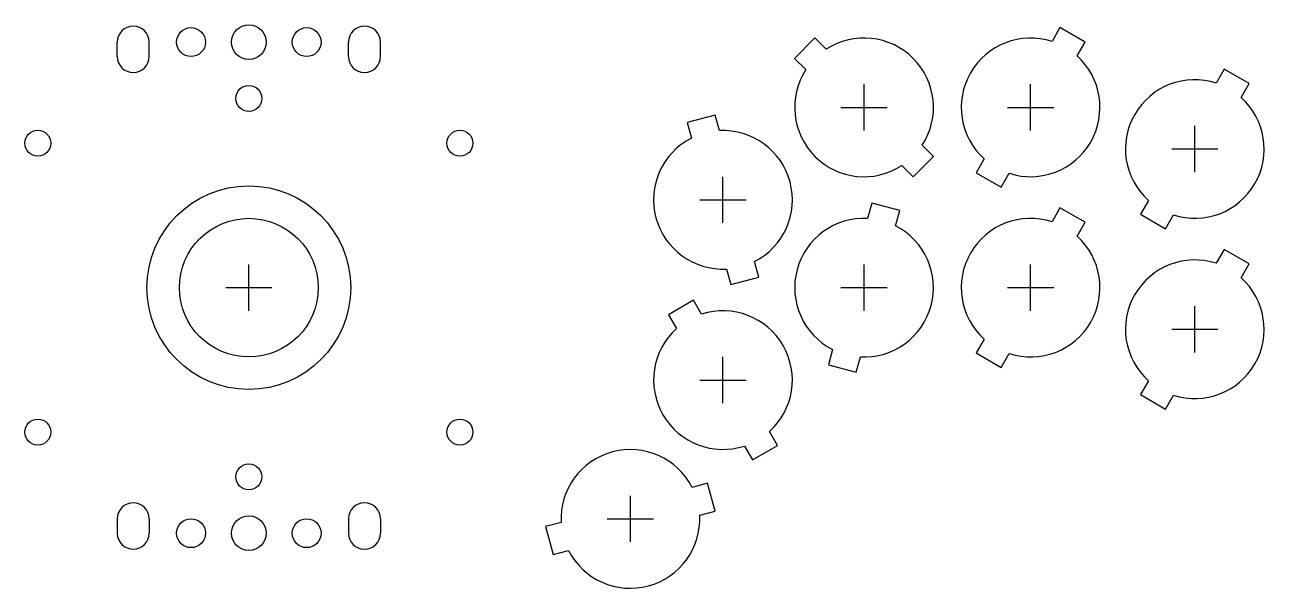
# Model space of a CAD drawing. Header units: millimetres. Extents: x -39 to 176, y -52 to 46.
import ezdxf

# ---------------------------------------------------------------- set-up
doc = ezdxf.new("R2010")
doc.units = ezdxf.units.MM
for name, color, linetype in [('BUTTONS', 1, 'Continuous'), ('GL_PLATE_HOLES', 2, 'Continuous'), ('JOYSTICK_BORE_24', 5, 'Continuous'), ('JOYSTICK_BORE_35.25', 3, 'Continuous'), ('REFERENCE', 8, 'Continuous')]:
    doc.layers.add(name, color=color, linetype=linetype)

msp = doc.modelspace()

# ---------------------------------------------------------------- linework, layer by layer
at = {"layer": 'BUTTONS'}
for points in [[(96.33, 37.73, 0.809427), (112.93, 21.13), (114.89, 19.18), (118.42, 22.71), (116.47, 24.67, 0.809427), (99.87, 41.27), (97.91, 43.22), (94.38, 39.69)], [(138.9, 42.61, 0.809427), (127.17, 22.29), (125.78, 19.89), (130.12, 17.39), (131.5, 19.79, 0.809427), (143.23, 40.11), (144.62, 42.51), (140.28, 45.01)], [(167.3, 35.41, 0.809427), (155.57, 15.09), (154.18, 12.69), (158.52, 10.19), (159.9, 12.59, 0.809427), (171.63, 32.91), (173.02, 35.31), (168.68, 37.81)], [(76.55, 25.89, 0.809427), (82.62, 3.22), (83.34, 0.55), (88.17, 1.84), (87.45, 4.51, 0.809427), (81.38, 27.18), (80.66, 29.85), (75.83, 28.56)], [(107.02, 11.98, 0.809427), (100.95, -10.69), (100.23, -13.36), (105.06, -14.65), (105.78, -11.98, 0.809427), (111.85, 10.69), (112.57, 13.36), (107.74, 14.65)], [(138.9, 11.41, 0.809427), (127.17, -8.91), (125.78, -11.31), (130.12, -13.81), (131.5, -11.41, 0.809427), (143.23, 8.91), (144.62, 11.31), (140.28, 13.81)], [(167.3, 4.21, 0.809427), (155.57, -16.11), (154.18, -18.51), (158.52, -21.01), (159.9, -18.61, 0.809427), (171.63, 1.71), (173.02, 4.11), (168.68, 6.61)], [(73.97, -7.09, 0.809427), (85.7, -27.41), (87.08, -29.81), (91.42, -27.31), (90.03, -24.91, 0.809427), (78.3, -4.59), (76.92, -2.19), (72.58, -4.69)], [(76.67, -34.57, 0.809427), (54, -40.65), (51.33, -41.36), (52.62, -46.19), (55.29, -45.48, 0.809427), (77.97, -39.4), (80.64, -38.69), (79.34, -33.86)]]:
    msp.add_lwpolyline(points, format="xyb", close=True, dxfattribs=at)
at = {"layer": 'GL_PLATE_HOLES'}
for p, q in [((-22.75, 40), (-22.75, 42.5)), ((-17.25, 40), (-17.25, 42.5)), ((17.25, 40), (17.25, 42.5)), ((22.75, 40), (22.75, 42.5)), ((-22.75, -40), (-22.75, -42.5)), ((-17.25, -40), (-17.25, -42.5)), ((17.25, -40), (17.25, -42.5)), ((22.75, -40), (22.75, -42.5))]:
    msp.add_line(p, q, dxfattribs=at)
for centre, radius in [((0, 42.5), 3), ((-10, 42.5), 2.5), ((10, 42.5), 2.5), ((0, 32.75), 2.25), ((-36.5, 25), 2.25), ((36.5, 25), 2.25), ((-36.5, -25), 2.25), ((36.5, -25), 2.25), ((0, -32.75), 2.25), ((-10, -42.5), 2.5), ((0, -42.5), 3), ((10, -42.5), 2.5)]:
    msp.add_circle(centre, radius, dxfattribs=at)
for centre, start, end in [((-20, 42.5), 0, 180), ((20, 42.5), 0, 180), ((-20, 40), 180, 360), ((20, 40), 180, 360), ((-20, -40), 0, 180), ((20, -40), 0, 180), ((-20, -42.5), -180, 0), ((20, -42.5), -180, 0)]:
    msp.add_arc(centre, 2.75, start, end, dxfattribs=at)
at = {"layer": 'JOYSTICK_BORE_24'}
msp.add_circle((0, 0), 12, dxfattribs=at)
at = {"layer": 'JOYSTICK_BORE_35.25'}
msp.add_circle((0, 0), 17.62, dxfattribs=at)
at = {"layer": 'REFERENCE'}
for p, q in [((106.4, 27.2), (106.4, 35.2)), ((135.2, 27.2), (135.2, 35.2)), ((102.4, 31.2), (110.4, 31.2)), ((131.2, 31.2), (139.2, 31.2)), ((163.6, 20), (163.6, 28)), ((159.6, 24), (167.6, 24)), ((82, 11.2), (82, 19.2)), ((78, 15.2), (86, 15.2)), ((0, -4), (0, 4)), ((106.4, -4), (106.4, 4)), ((135.2, -4), (135.2, 4)), ((-4, 0), (4, 0)), ((102.4, 0), (110.4, 0)), ((131.2, 0), (139.2, 0)), ((163.6, -11.2), (163.6, -3.2)), ((159.6, -7.2), (167.6, -7.2)), ((82, -20), (82, -12)), ((78, -16), (86, -16)), ((65.98, -44.02), (65.98, -36.02)), ((61.98, -40.02), (69.98, -40.02))]:
    msp.add_line(p, q, dxfattribs=at)

doc.saveas('drawing.dxf')
